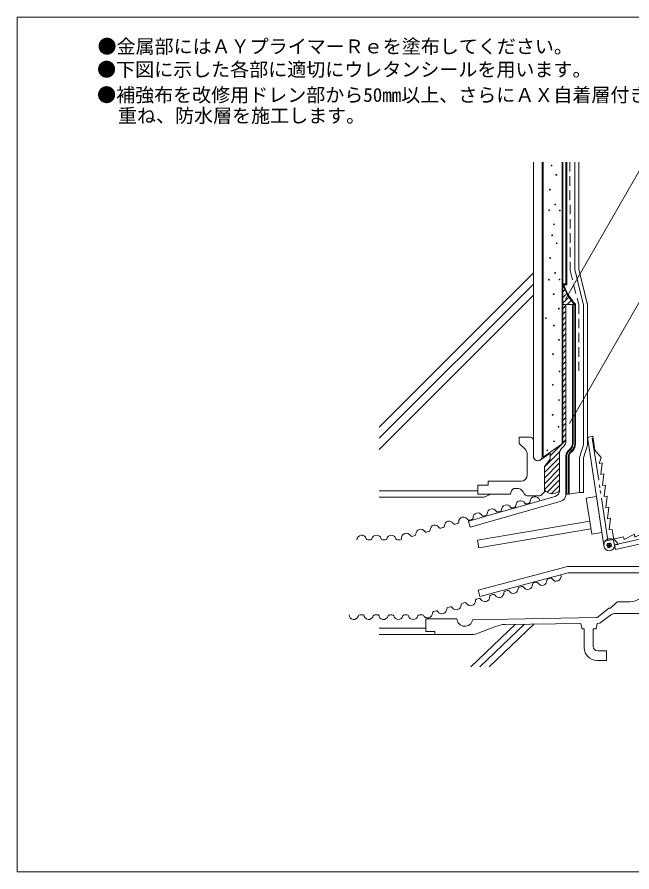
# Model space of a CAD drawing. Units: millimetres on the paper, with parts at other scales. Extents: x -135 to 135, y -94 to 92.
# Drawn here: x -135 to -5.6, y -88 to 92 of the extents above; entities that cross this region are included whole.
import ezdxf
from ezdxf.enums import TextEntityAlignment as Align

# ---------------------------------------------------------------- set-up
doc = ezdxf.new("R2010")
doc.units = ezdxf.units.MM
doc.linetypes.add('DASHED2', pattern=[3, 2, -1])
doc.linetypes.add('DOUBLE_CHAIN2', pattern=[12.8, 9, -1, 0.6, -0.6, 0.6, -1])
for name, color, linetype, lineweight in [('1-0_芯・寸法線', 7, 'Continuous', 9), ('1-2_ハッチング', 1, 'Continuous', 9), ('1-4_リベットルーフ', 3, 'Continuous', 9), ('1-5_ＦＬ鋼板・ディスク', 7, 'DASHED2', 9), ('1-6_アンカー類', 7, 'Continuous', 9), ('1-7_設備', 7, 'Continuous', 9), ('1-8_下地など', 5, 'Continuous', 9), ('1-A_元図・躯体', 7, 'Continuous', 9), ('1-B_その他', 7, 'Continuous', 9), ('F-F', 7, 'Continuous', 9)]:
    doc.layers.add(name, color=color, linetype=linetype, lineweight=lineweight)
doc.styles.add('ＭＳ ゴシック', font='')
doc.styles.get('ＭＳ ゴシック').set_extended_font_data('MS Gothic')

msp = doc.modelspace()

# ---------------------------------------------------------------- linework, layer by layer
at = {"layer": '1-0_芯・寸法線'}
for p, q in [((-19.646, 32.61), (-3.505, 60.675)), ((-18.804, 6.43), (-2.662, 34.495))]:
    msp.add_line(p, q, dxfattribs=at)
at = {"layer": '1-2_ハッチング'}
for p, q in [((-20.175, 35.823), (-20.175, 2.383)), ((-20.175, 35.31), (-20.059, 35.426)), ((-20.175, 34.131), (-19.74, 34.566)), ((-20.175, 32.953), (-19.359, 33.769)), ((-20.175, 31.774), (-18.92, 33.029)), ((-17.675, 31.489), (-20.175, 31.489)), ((-20.175, 30.596), (-19.509, 31.262)), ((-19.282, 31.489), (-18.428, 32.343)), ((-18.103, 31.489), (-17.885, 31.707)), ((-20.175, 29.417), (-19.509, 30.084)), ((-20.175, 28.239), (-19.509, 28.905)), ((-20.175, 27.06), (-19.509, 27.727)), ((-20.175, 25.882), (-19.509, 26.548)), ((-20.175, 24.703), (-19.509, 25.37)), ((-20.175, 23.525), (-19.509, 24.191)), ((-20.175, 22.346), (-19.509, 23.013)), ((-20.175, 21.168), (-19.509, 21.834)), ((-20.175, 19.989), (-19.509, 20.656)), ((-20.175, 18.811), (-19.509, 19.477)), ((-20.175, 17.632), (-19.509, 18.299)), ((-20.175, 16.454), (-19.509, 17.12)), ((-20.175, 15.275), (-19.509, 15.942)), ((-20.175, 14.097), (-19.509, 14.763)), ((-20.175, 12.918), (-19.509, 13.585)), ((-20.175, 11.74), (-19.509, 12.406)), ((-20.175, 10.561), (-19.509, 11.228)), ((-20.175, 9.383), (-19.509, 10.049)), ((-20.175, 8.204), (-19.509, 8.871)), ((-20.175, 7.026), (-19.509, 7.692)), ((-20.175, 5.847), (-19.509, 6.514)), ((-20.175, 4.669), (-19.509, 5.335)), ((-20.175, 3.49), (-19.509, 4.157)), ((-22.858, -0.371), (-19.615, 2.872)), ((-20.421, 2.066), (-19.509, 2.978)), ((-24.044, -2.735), (-20.813, 0.495)), ((-24.044, -3.914), (-20.842, -0.712)), ((-24.044, -5.092), (-20.842, -1.891)), ((-24.044, -2.604), (-24.044, -2.735)), ((-24.044, -6.271), (-20.842, -3.069)), ((-24.044, -7.449), (-20.842, -4.248)), ((-23.471, -8.055), (-20.842, -5.426)), ((-22.59, -8.353), (-20.842, -6.605))]:
    msp.add_line(p, q, dxfattribs=at)
for centre, radius, start, end in [((-10.71, 38.395), 9.808, 195.206, 224.757), ((-22.385, -6.296), 2.067, 216.621, 318.278)]:
    msp.add_arc(centre, radius, start, end, dxfattribs=at)
at = {"layer": '1-4_リベットルーフ'}
for p, q in [((-19.342, 35.656), (-19.342, 61.469)), ((-17.675, 39.091), (-17.675, 61.469)), ((-16.842, 39.191), (-16.842, 61.469)), ((-15.871, 31.606), (-17.646, 38.853)), ((-15.037, 31.707), (-16.813, 38.953)), ((-19.955, 35.656), (-19.342, 35.656)), ((-17.509, 2.106), (-17.509, 31.558)), ((-15.842, 2.06), (-15.842, 31.368)), ((-15.009, 1.96), (-15.009, 31.469)), ((-18.647, 0.14), (-18.094, 0.692)), ((-16.637, -0.718), (-15.88, 1.743)), ((-15.804, -0.819), (-15.047, 1.642)), ((-18.842, -8.427), (-18.842, -0.331)), ((-16.675, -8.094), (-16.675, -1.036)), ((-15.842, -8.094), (-15.842, -1.136)), ((-19.009, -8.427), (-16.675, -8.094)), ((-16.675, -8.094), (-15.842, -8.094))]:
    msp.add_line(p, q, dxfattribs=at)
for centre, radius, start, end in [((-16.675, 39.091), 1, 180, 193.77), ((-15.842, 39.191), 1, 180, 193.77), ((-10.71, 38.395), 9.642, 196.50584, 225.16348), ((-16.842, 31.368), 1, 0, 13.77), ((-16.009, 31.469), 1, 0, 13.77), ((-19.509, 2.106), 2, 315, 0), ((-17.175, 2.06), 1.333, 346.23, 0), ((-16.342, 1.96), 1.333, 346.23, 0), ((-18.175, -0.331), 0.667, 135, 180), ((-15.342, -1.036), 1.333, 166.23, 180), ((-14.509, -1.136), 1.333, 166.23, 180)]:
    msp.add_arc(centre, radius, start, end, dxfattribs=at)
at = {"layer": '1-5_ＦＬ鋼板・ディスク'}
msp.add_lwpolyline([(-18.675, 61.469), (-18.654, 38.615), (-16.842, 31.489), (-16.842, 16.87)], dxfattribs=at)
at = {"layer": '1-6_アンカー類', "linetype": 'DOUBLE_CHAIN2'}
for p, q in [((-10.697, -18.192), (-14.028, 3.753)), ((-9.336, -19.121), (4.851, -15.904))]:
    msp.add_line(p, q, dxfattribs=at)
at = {"layer": '1-6_アンカー類'}
for p, q in [((-11.545, -19.269), (-14.936, 3.109)), ((-27.289, -10.342), (-27.813, -10.491)), ((-33.303, -12.055), (-33.827, -12.204)), ((-30.296, -11.198), (-30.82, -11.347)), ((-39.317, -13.767), (-39.841, -13.917)), ((-38.121, -18.157), (-14.516, -14.125)), ((-36.31, -12.911), (-36.834, -13.06)), ((-45.331, -15.48), (-45.855, -15.629)), ((-42.324, -14.624), (-42.848, -14.773)), ((-37.844, -19.777), (-14.27, -15.749)), ((-51.345, -17.193), (-51.869, -17.342)), ((-48.338, -16.337), (-48.862, -16.486)), ((5.903, -16.688), (-9.105, -20.097)), ((-60.677, -18.08), (-61.222, -18.08)), ((-57.551, -18.08), (-58.095, -18.08)), ((-54.424, -18.08), (-54.969, -18.08)), ((-37.844, -19.777), (-38.121, -18.157)), ((-10.47, -19.158), (-10.47, -18.993)), ((-9.922, -19.351), (-10.415, -19.771)), ((-22.784, -26.159), (-23.308, -26.308)), ((-31.805, -28.728), (-32.329, -28.877)), ((-28.798, -27.872), (-29.322, -28.021)), ((-25.791, -27.015), (-26.315, -27.164)), ((-37.819, -30.441), (-38.343, -30.59)), ((-34.812, -29.585), (-35.336, -29.734)), ((-43.833, -32.154), (-44.357, -32.303)), ((-40.826, -31.298), (-41.35, -31.447)), ((-62.324, -33.845), (-62.869, -33.845)), ((-59.197, -33.845), (-59.742, -33.845)), ((-56.071, -33.845), (-56.615, -33.845)), ((-52.944, -33.845), (-53.489, -33.845)), ((-49.852, -33.845), (-50.362, -33.845)), ((-46.84, -33.01), (-47.364, -33.16))]:
    msp.add_line(p, q, dxfattribs=at)
for points in [[(-14.515, 3.648), (-13.897, 3.742), (-13.446, 0.779), (-12.08, -0.724), (-12.523, -1.977), (-11.906, -1.878), (-12.17, -4.309), (-11.552, -4.211), (-11.816, -6.642), (-11.199, -6.543), (-11.463, -8.972), (-10.846, -8.876), (-11.11, -11.307), (-10.493, -11.208), (-10.757, -13.639), (-10.139, -13.54), (-10.404, -15.967), (-9.786, -15.873), (-9.463, -18.008), (-11.685, -18.344)], [(-9.105, -20.097), (-9.601, -17.907), (-7.401, -17.408), (-7.263, -18.018), (-5.126, -16.893), (-4.993, -17.503), (-2.861, -16.379), (-2.728, -16.99), (-0.596, -15.865), (-0.463, -16.476), (1.668, -15.352), (1.802, -15.962), (3.218, -15), (4.851, -15.904), (6.229, -15.591), (6.352, -16.161)], [(-10.47, -19.546), (-10.47, -19.381), (-10.525, -19.323), (-10.69, -19.323), (-10.787, -19.268)], [(-10.69, -19.213), (-10.525, -19.213), (-10.47, -19.158)], [(-10.36, -18.993), (-10.36, -19.158), (-10.305, -19.216), (-10.14, -19.216)], [(-10.042, -19.271), (-10.14, -19.326), (-10.305, -19.326), (-10.36, -19.381), (-10.36, -19.546)], [(-9.285, -19.266), (-9.29, -19.201), (-8.555, -19.048)]]:
    msp.add_lwpolyline(points, dxfattribs=at)
msp.add_lwpolyline([(-14.103, -16.851), (-15.252, -9.271), (-13.109, -8.946), (-11.961, -16.527)], close=True, dxfattribs=at)
for centre, radius, start, end in [((-14.375, 3.105), 0.561, 104.428, 179.54), ((-26.047, -9.988), 1, 15.9, 181.89), ((-32.061, -11.701), 1, 30.378, 181.888), ((-29.054, -10.844), 1, 30.375, 180), ((-27.904, -10.17), 0.333, 210.375, 285.898), ((-27.38, -10.021), 0.333, 285.898, 0), ((-38.075, -13.414), 1, 30.378, 181.889), ((-36.401, -12.59), 0.333, 285.898, 0), ((-35.068, -12.557), 1, 30.38, 181.887), ((-33.918, -11.883), 0.333, 210.375, 285.898), ((-33.394, -11.734), 0.333, 285.898, 0), ((-30.911, -11.027), 0.333, 210.375, 285.898), ((-30.39, -10.875), 0.337, 286.133, 5.182), ((-44.089, -15.127), 1, 30.375, 180), ((-42.418, -14.301), 0.337, 286.14, 5.175), ((-41.082, -14.27), 1, 30.375, 180), ((-39.932, -13.596), 0.333, 210.375, 285.898), ((-39.408, -13.447), 0.333, 285.898, 0), ((-36.925, -12.74), 0.333, 210.375, 285.898), ((-50.103, -16.84), 1, 30.375, 180), ((-48.431, -16.014), 0.336, 286.062, 5.252), ((-47.096, -15.983), 1, 30.375, 180), ((-45.946, -15.309), 0.333, 210.375, 285.898), ((-45.424, -15.157), 0.336, 286.062, 5.252), ((-42.939, -14.452), 0.333, 210.375, 285.898), ((-62.513, -18.08), 1, 14.478, 180), ((-61.222, -17.747), 0.333, 194.478, 270), ((-60.677, -17.747), 0.333, 270, 345.522), ((-59.386, -18.08), 1, 14.478, 165.522), ((-58.095, -17.747), 0.333, 194.478, 270), ((-57.551, -17.747), 0.333, 270, 345.522), ((-56.26, -18.08), 1, 14.478, 165.522), ((-54.969, -17.747), 0.333, 194.478, 270), ((-54.425, -17.746), 0.334, 270.098, 345.424), ((-53.11, -17.696), 1, 30.375, 187.709), ((-51.96, -17.022), 0.333, 210.375, 285.898), ((-51.438, -16.87), 0.336, 286.062, 5.252), ((-48.953, -16.165), 0.333, 210.375, 285.898), ((-9.943, -19.332), 1.594, 111.986, 180.879), ((-10.269, -19.651), 1.817, 19.366, 98.562), ((-10.369, -19.212), 1.177, 187.043, 272.266), ((-10.364, -19.228), 0.545, 175.518, 264.693), ((-10.372, -19.328), 0.554, 85.905, 165.101), ((-10.695, -19.318), 0.105, 87.095, 151.784), ((-10.426, -18.955), 0.0581, 79.194, 220.693), ((-10.361, -19.546), 0.109, 179.862, 240.3), ((-10.462, -18.989), 0.103, 357.737, 62.425), ((-10.404, -19.583), 0.0584, 259.96, 39.928), ((-10.475, -19.311), 0.554, 355.905, 75.101), ((-10.414, -19.263), 1.129, 274.654, 359.877), ((-10.101, -19.261), 0.0596, 350.601, 130.569), ((-24.549, -26.662), 1, 211.795, 1.42), ((-23.217, -26.629), 0.333, 105.898, 181.42), ((-22.693, -26.479), 0.333, 31.795, 105.898), ((-21.543, -25.805), 1, 209.905, 15.895), ((-31.714, -29.049), 0.333, 31.795, 105.898), ((-30.564, -28.374), 1, 209.909, 1.416), ((-29.231, -28.342), 0.333, 105.898, 181.42), ((-28.707, -28.192), 0.333, 31.795, 105.898), ((-27.557, -27.518), 1, 209.907, 1.417), ((-26.224, -27.485), 0.333, 105.898, 181.42), ((-25.7, -27.339), 0.337, 26.614, 105.663), ((-38.252, -30.911), 0.333, 105.898, 181.42), ((-37.728, -30.765), 0.337, 26.621, 105.656), ((-36.577, -30.087), 1, 211.795, 1.42), ((-35.245, -30.054), 0.333, 105.898, 181.42), ((-34.721, -29.905), 0.333, 31.795, 105.898), ((-33.571, -29.231), 1, 209.906, 1.418), ((-32.238, -29.198), 0.333, 105.898, 181.42), ((-44.266, -32.624), 0.333, 105.898, 181.42), ((-43.742, -32.477), 0.336, 26.543, 105.733), ((-42.591, -31.8), 1, 211.795, 1.42), ((-41.259, -31.767), 0.333, 105.898, 181.42), ((-40.735, -31.621), 0.336, 26.543, 105.733), ((-39.584, -30.944), 1, 211.795, 1.42), ((-64.16, -33.845), 1, 180, 345.522), ((-62.869, -34.179), 0.333, 90, 165.522), ((-62.324, -34.179), 0.333, 26.124, 90), ((-61.033, -33.845), 1, 180, 345.522), ((-59.742, -34.179), 0.333, 90, 165.522), ((-59.197, -34.179), 0.333, 26.124, 90), ((-57.906, -33.845), 1, 180, 345.522), ((-56.615, -34.179), 0.333, 90, 165.522), ((-56.071, -34.179), 0.333, 14.478, 90), ((-54.78, -33.845), 1, 194.478, 345.522), ((-53.489, -34.179), 0.333, 90, 165.522), ((-52.944, -34.179), 0.333, 14.478, 90), ((-51.653, -33.845), 1, 194.478, 345.522), ((-50.362, -34.179), 0.333, 90, 165.522), ((-49.749, -34.163), 0.334, 46.371, 107.993), ((-48.605, -33.513), 1, 204.087, 1.42), ((-47.273, -33.48), 0.333, 105.898, 181.42), ((-46.749, -33.334), 0.336, 26.543, 105.733), ((-45.598, -32.657), 1, 211.795, 1.42)]:
    msp.add_arc(centre, radius, start, end, dxfattribs=at)
at = {"layer": '1-7_設備'}
for p, q in [((-19.509, 2.659), (-19.509, 31.489)), ((-19.509, 31.489), (-17.675, 31.489)), ((-18.175, 2.106), (-18.175, 31.489)), ((-20.842, -7.672), (-20.842, 0.221)), ((-20.451, 1.164), (-19.899, 1.716)), ((-19.118, 0.611), (-18.566, 1.164)), ((-19.509, -8.427), (-19.509, -0.331)), ((-21.81, -8.954), (-40.054, -14.151)), ((-20.719, -10.03), (-39.689, -15.433)), ((-40.054, -14.151), (-39.689, -15.433)), ((-19.202, -23.711), (-37.995, -28.689)), ((-19.029, -25.045), (-37.653, -29.978)), ((-1.74, -23.711), (-19.202, -23.711)), ((-1.421, -25.045), (-19.029, -25.045)), ((-37.995, -28.689), (-37.653, -29.978))]:
    msp.add_line(p, q, dxfattribs=at)
for centre, radius, start, end in [((-20.842, 2.659), 1.333, 315, 0), ((-19.509, 2.106), 1.333, 315, 0), ((-19.509, 0.221), 1.333, 135, 180), ((-18.175, -0.331), 1.333, 135, 180), ((-22.175, -7.672), 1.333, 285.898, 0), ((-21.175, -8.427), 1.667, 285.898, 0)]:
    msp.add_arc(centre, radius, start, end, dxfattribs=at)
at = {"layer": '1-8_下地など'}
for p, q in [((-20.175, 35.823), (-20.175, 61.469)), ((-19.509, 35.823), (-19.509, 61.469)), ((-20.175, 35.823), (-19.509, 35.823)), ((-18.009, 2.106), (-18.009, 31.489)), ((-17.675, 2.106), (-17.675, 31.489)), ((-19, 0.493), (-18.448, 1.046)), ((-18.764, 0.258), (-18.212, 0.81)), ((-19.342, -8.427), (-19.342, -0.331)), ((-19.009, -8.427), (-19.009, -0.331)), ((-19.342, -8.427), (-19.009, -8.427))]:
    msp.add_line(p, q, dxfattribs=at)
for centre, radius, start, end in [((-19.509, 2.106), 1.5, 315, 0), ((-19.509, 2.106), 1.833, 315, 0), ((-18.175, -0.331), 1.167, 135, 180), ((-18.175, -0.331), 0.833, 135, 180)]:
    msp.add_arc(centre, radius, start, end, dxfattribs=at)
at = {"layer": '1-A_元図・躯体'}
for p, q in [((-26.342, -0.734), (-26.342, 61.469)), ((-24.509, -0.491), (-24.509, 61.469)), ((-26.342, 38.145), (-58.802, 5.685)), ((-26.342, 35.788), (-58.802, 3.328)), ((-26.342, 33.431), (-58.802, 0.971)), ((-27.009, 3.525), (-29.342, 3.525)), ((-29.342, 3.525), (-29.342, 2.232)), ((-28.123, 1.026), (-29.342, 2.232)), ((-24.959, -1.28), (-22.858, 0.192)), ((-22.858, -1.075), (-22.858, 0.192)), ((-27.675, -4.396), (-27.675, -0.11)), ((-24.044, -2.604), (-22.858, -1.075)), ((-24.044, -7.939), (-24.044, -2.604)), ((-38.049, -6.536), (-38.049, -8.435)), ((-38.049, -6.536), (-35.853, -6.536)), ((-35.853, -5.729), (-35.853, -6.536)), ((-28.981, -5.729), (-35.853, -5.729)), ((-38.049, -7.722), (-58.802, -7.722)), ((-31.214, -8.435), (-38.049, -8.435)), ((-29.511, -7.265), (-30.499, -7.286)), ((-27.677, -8.8), (-25.074, -8.798)), ((-24.044, -7.939), (-24.564, -8.559)), ((-8.915, -31.296), (-10.14, -32.491)), ((-6.005, -31.106), (-8.449, -31.106)), ((-10.473, -32.491), (-12.731, -34.309)), ((-12.415, -35.657), (-10.157, -33.97)), ((-10.14, -32.491), (-10.473, -32.491)), ((-9.086, -33.58), (-0.026, -33.58)), ((-42.454, -34.707), (-48.97, -34.707)), ((-39.562, -44.788), (-30.165, -35.84)), ((-39.161, -34.923), (-13.137, -34.456)), ((-37.628, -44.788), (-28.231, -35.84)), ((-35.695, -44.788), (-26.298, -35.84)), ((-16.38, -35.68), (-32.33, -35.895)), ((-16.192, -36.664), (-16.38, -35.68)), ((-12.986, -35.661), (-12.415, -35.657)), ((-48.97, -36.68), (-58.802, -36.68)), ((-47.136, -37.346), (-47.136, -38.013)), ((-34.36, -36.351), (-38.003, -37.709)), ((-15.659, -36.799), (-16.028, -36.799)), ((-15.659, -40.799), (-15.659, -36.799)), ((-13.825, -40.466), (-13.825, -36.799)), ((-47.136, -38.013), (-58.802, -38.013)), ((-39.326, -38.013), (-47.136, -38.013)), ((-12.992, -43.466), (-10.992, -43.466))]:
    msp.add_line(p, q, dxfattribs=at)
for points in [[(-35.358, -8.435), (-36.728, -9.056), (-58.802, -9.056)], [(-48.97, -34.707), (-48.97, -37.346), (-47.136, -37.346)], [(-12.986, -35.661), (-13.153, -36.799), (-13.825, -36.799)], [(-12.825, -41.466), (-10.992, -41.466), (-10.992, -43.466)]]:
    msp.add_lwpolyline(points, dxfattribs=at)
for centre, radius, start, end in [((-27.009, 2.858), 0.667, 0, 90), ((-29.342, -0.11), 1.667, 0, 43), ((-25.425, -0.491), 0.917, 180, 0), ((-25.434, -0.458), 0.949, 196.897, 299.991), ((-29.008, -4.396), 1.333, 271.167, 0), ((-29.814, -8.509), 1.402, 119.27, 176.997), ((-30.027, -9.046), 1.854, 21.23, 73.829), ((-27.678, -8.133), 0.667, 201.23, 270.051), ((-25.075, -8.131), 0.667, 270.051, 320), ((-6.005, -27.773), 3.333, 270, 310), ((-8.449, -31.773), 0.667, 89.999, 134.291), ((-9.086, -35.247), 1.667, 90, 130), ((-40.795, -34.629), 1.661, 182.676, 349.805), ((-32.272, -40.895), 5, 90.659, 114.676), ((-13.149, -33.79), 0.667, 271.027, 308.845), ((-39.394, -34.68), 3.333, 271.167, 294.675), ((-16.028, -36.633), 0.167, 190.785, 270), ((-12.992, -40.799), 2.667, 180, 270), ((-12.825, -40.466), 1, 180, 270)]:
    msp.add_arc(centre, radius, start, end, dxfattribs=at)
at = {"layer": '1-B_その他'}
msp.add_line((-24.342, -0.644), (-24.342, 61.469), dxfattribs=at)
msp.add_lwpolyline([(-24.342, -0.644), (-20.342, 2.157), (-20.342, 61.469)], dxfattribs=at)
for centre, start, end in [((-22.556, 60.761), 0, 180), ((-22.556, 60.761), 180, 0), ((-21.53, 58.802), 0, 180), ((-21.53, 58.802), 180, 0), ((-22.901, 55.674), 0, 180), ((-22.901, 55.674), 180, 0), ((-21.768, 52.527), 0, 180), ((-21.768, 52.527), 180, 0), ((-23.032, 51.362), 0, 180), ((-23.032, 51.362), 180, 0), ((-20.795, 51.265), 0, 180), ((-20.795, 51.265), 180, 0), ((-22.034, 48.356), 0, 180), ((-22.034, 48.356), 180, 0), ((-22.407, 46.057), 0, 180), ((-22.407, 46.057), 180, 0), ((-21.477, 44.367), 0, 180), ((-21.477, 44.367), 180, 0), ((-22.818, 41.278), 0, 180), ((-22.818, 41.278), 180, 0), ((-21.805, 38.107), 0, 180), ((-21.805, 38.107), 180, 0), ((-23.119, 36.712), 0, 180), ((-23.119, 36.712), 180, 0), ((-20.875, 36.74), 0, 180), ((-20.875, 36.74), 180, 0), ((-22.106, 33.66), 0, 180), ((-22.106, 33.66), 180, 0), ((-21.039, 30.599), 0, 180), ((-21.039, 30.599), 180, 0), ((-23.738, 28.603), 0, 180), ((-23.738, 28.603), 180, 0), ((-22.036, 27.051), 0, 180), ((-22.036, 27.051), 180, 0), ((-20.991, 24.032), 0, 180), ((-20.991, 24.032), 180, 0), ((-22.255, 21.012), 0, 180), ((-22.255, 21.012), 180, 0), ((-20.864, 17.372), 0, 180), ((-20.864, 17.372), 180, 0), ((-22.301, 14.563), 0, 180), ((-22.301, 14.563), 180, 0), ((-20.979, 11.381), 0, 180), ((-20.979, 11.381), 180, 0), ((-22.321, 8.254), 0, 180), ((-22.321, 8.254), 180, 0), ((-21.086, 5.716), 0, 180), ((-21.086, 5.716), 180, 0), ((-22.036, 2.673), 0, 180), ((-22.036, 2.673), 180, 0), ((-23.447, 0.782), 0, 180), ((-23.447, 0.782), 180, 0)]:
    msp.add_arc(centre, 0.0833, start, end, dxfattribs=at)
at = {"layer": 'F-F'}
msp.add_line((-135, 92), (-135, -88), dxfattribs=at)
msp.add_lwpolyline([(-135, 92), (135, 92), (135, -88), (-135, -88)], dxfattribs=at)

# ---------------------------------------------------------------- texts
at = {"layer": '1-0_芯・寸法線', "style": 'ＭＳ ゴシック'}
for s, p in [('●金属部にはＡＹプライマーＲｅを塗布してください。', (-118.072, 83.479)), ('●下図に示した各部に適切にウレタンシールを用います。', (-118.171, 78.62)), ('●補強布を改修用ドレン部から50mm以上、さらにＡＸ自着層付きシートにも100mm以上', (-118.171, 73.265)), ('\u3000重ね、防水層を施工します。', (-117.774, 68.901))]:
    msp.add_text(s, height=2.933, dxfattribs=at).set_placement(p, align=Align.BOTTOM_LEFT)

doc.saveas('drawing.dxf')
